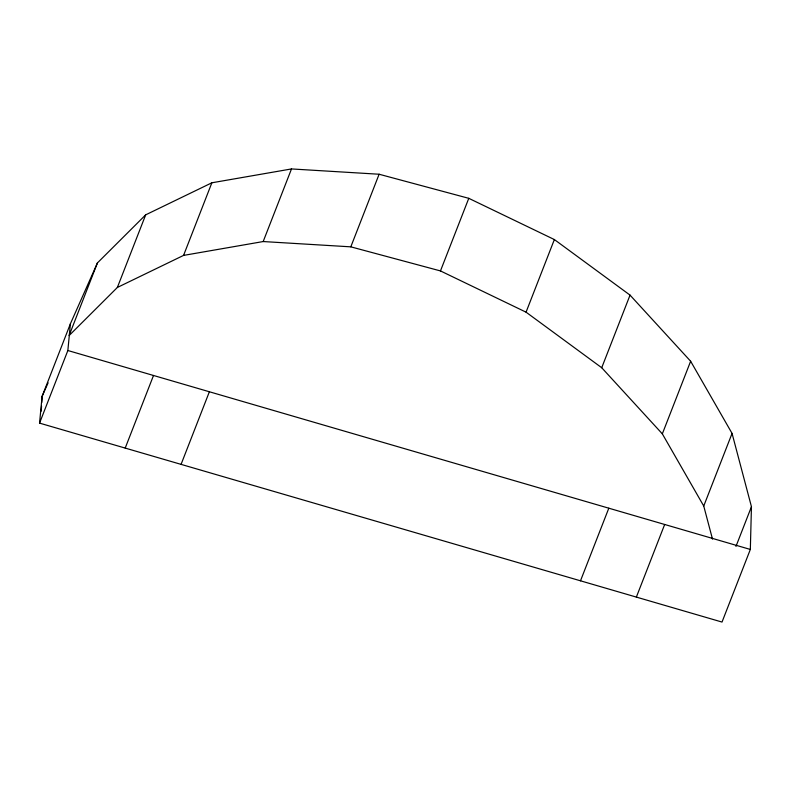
<?xml version="1.0" encoding="UTF-8"?>
<svg xmlns="http://www.w3.org/2000/svg" width="791" height="791" viewBox="0 0 791 791"><rect width="100%" height="100%" fill="white"/><g stroke="black" fill="none" stroke-linecap="round" stroke-linejoin="round"><path stroke-width="1.19" d="M750.333 549.448L751.45 506.705L732.061 433.409L690.642 361.24L630.041 295.122L554.362 239.554L468.776 198.323L379.116 174.238L291.493 168.938L211.869 182.79L145.682 214.845L97.431 262.928L70.409 323.756L42.101 396.37L39.55 423.116L722.015 622.062L750.333 549.448L67.858 350.512L70.409 323.756M41.261 411.122L41.537 406.198M41.755 402.51L42.101 396.37L48.103 382.854M97.431 262.928L69.124 335.542L117.365 287.459L183.561 255.404L263.185 241.552L350.809 246.841L440.468 270.927L526.055 312.168L601.724 367.736L662.334 433.854L703.743 506.022L712.503 539.116M39.55 423.116L67.858 350.512M117.365 287.459L145.682 214.845M183.561 255.404L211.869 182.79M125.205 448.092L153.513 375.478M263.185 241.552L291.493 168.938M181.07 464.376L209.378 391.763M350.809 246.841L379.116 174.238M440.468 270.927L468.776 198.323M526.055 312.168L554.362 239.554M601.724 367.736L630.041 295.122M580.495 580.812L608.813 508.198M662.334 433.854L690.642 361.24M636.36 597.096L664.667 524.482M703.743 506.022L732.061 433.409M735.966 546.413L751.45 506.705"/></g></svg>
